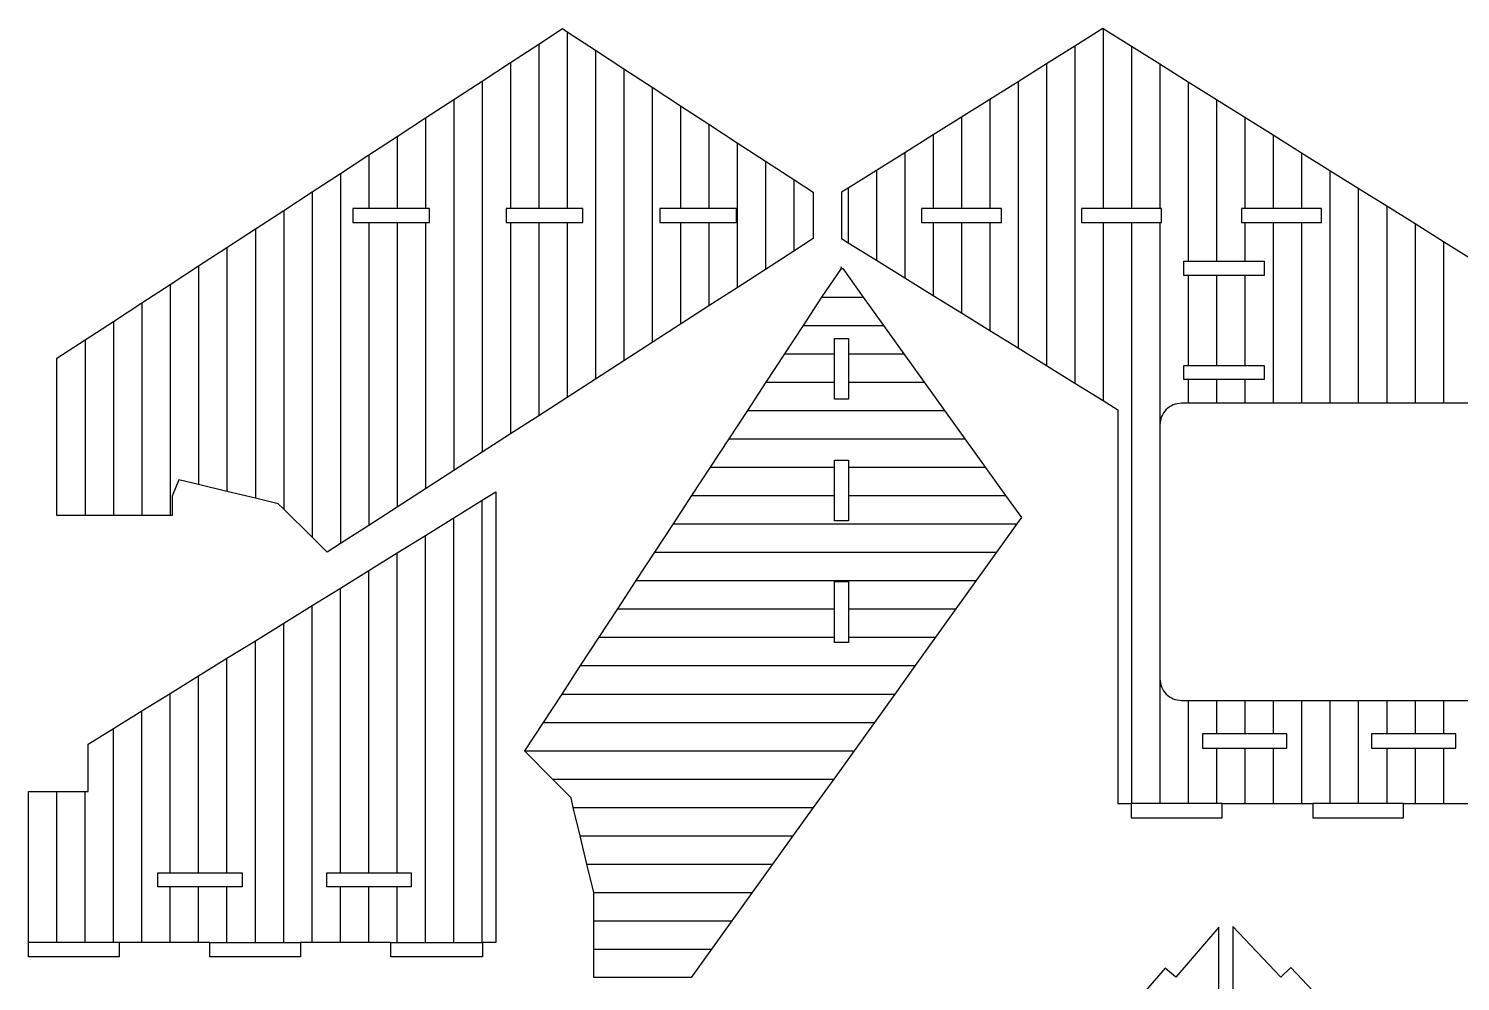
# Model space of a CAD drawing. Extents: x -737 to 847, y -331 to 352.
# Drawn here: x -736.5 to -433.4, y -133.6 to 68 of the extents above; entities that cross this region are included whole.
import ezdxf

# ---------------------------------------------------------------- set-up
doc = ezdxf.new("R2010")
doc.units = 0
doc.header["$MEASUREMENT"] = 0
doc.layers.add('CUT', color=7, linetype='CONTINUOUS')
doc.layers.add('ENGRAVE', color=1, linetype='CONTINUOUS')

msp = doc.modelspace()

# ---------------------------------------------------------------- linework, layer by layer
at = {"layer": 'CUT'}
for points in [[(-730.54, -35.04), (-730.54, -1.76), (-724.54, 2.15), (-718.54, 6.06), (-712.54, 9.97), (-706.54, 13.89), (-700.54, 17.8), (-694.54, 21.71), (-688.54, 25.62), (-682.54, 29.53), (-676.54, 33.44), (-670.54, 37.36), (-664.54, 41.27), (-658.54, 45.18), (-652.54, 49.09), (-646.54, 53), (-640.54, 56.91), (-634.54, 60.82), (-628.54, 64.74), (-623.54, 67.99), (-622.54, 67.33), (-616.54, 63.42), (-610.54, 59.51), (-604.54, 55.6), (-598.54, 51.68), (-592.54, 47.77), (-586.54, 43.86), (-580.54, 39.95), (-574.54, 36.04), (-570.43, 33.36), (-570.43, 23.57), (-574.54, 20.92), (-580.54, 17.05), (-586.54, 13.18), (-592.54, 9.31), (-598.54, 5.45), (-604.54, 1.58), (-610.54, -2.29), (-616.54, -6.16), (-622.54, -10.03), (-628.54, -13.9), (-634.54, -17.76), (-640.54, -21.63), (-646.54, -25.5), (-652.54, -29.37), (-658.54, -33.24), (-664.54, -37.11), (-670.54, -40.97), (-673.36, -42.79), (-676.54, -39.64), (-682.54, -33.69), (-683.7, -32.54), (-688.54, -31.38), (-694.54, -29.93), (-700.54, -28.49), (-704.71, -27.49), (-706.14, -30.91), (-706.14, -35.04), (-706.54, -35.04), (-712.54, -35.04), (-718.54, -35.04), (-724.54, -35.04)], [(-667.92, 26.96), (-664.54, 26.96), (-658.54, 26.96), (-652.54, 26.96), (-651.68, 26.96), (-651.68, 29.96), (-652.54, 29.96), (-658.54, 29.96), (-664.54, 29.96), (-667.92, 29.96)], [(-635.43, 26.96), (-634.54, 26.96), (-628.54, 26.96), (-622.54, 26.96), (-619.18, 26.96), (-619.18, 29.96), (-622.54, 29.96), (-628.54, 29.96), (-634.54, 29.96), (-635.43, 29.96)], [(-602.93, 26.96), (-598.54, 26.96), (-592.54, 26.96), (-586.68, 26.96), (-586.68, 29.96), (-592.54, 29.96), (-598.54, 29.96), (-602.93, 29.96)], [(-547.5, 26.96), (-545.03, 26.96), (-539.03, 26.96), (-533.03, 26.96), (-530.57, 26.96), (-530.57, 29.96), (-533.03, 29.96), (-539.03, 29.96), (-545.03, 29.96), (-547.5, 29.96)], [(-513.64, 26.96), (-509.03, 26.96), (-503.03, 26.96), (-497.03, 26.96), (-496.71, 26.96), (-496.71, 29.96), (-497.03, 29.96), (-503.03, 29.96), (-509.03, 29.96), (-513.64, 29.96)], [(-479.78, 26.96), (-479.03, 26.96), (-473.03, 26.96), (-467.03, 26.96), (-462.85, 26.96), (-462.85, 29.96), (-467.03, 29.96), (-473.03, 29.96), (-479.03, 29.96), (-479.78, 29.96)], [(-491.98, 15.79), (-491.98, 18.79), (-491.03, 18.79), (-485.03, 18.79), (-479.03, 18.79), (-474.95, 18.79), (-474.95, 15.79), (-479.03, 15.79), (-485.03, 15.79), (-491.03, 15.79)], [(-616.86, -132.79), (-616.86, -126.79), (-616.86, -120.79), (-616.86, -114.9), (-616.88, -114.79), (-618.33, -108.79), (-619.78, -102.79), (-621.23, -96.79), (-621.71, -94.79), (-625.66, -90.79), (-631.52, -84.87), (-631.47, -84.79), (-627.54, -78.79), (-623.61, -72.79), (-619.68, -66.79), (-615.75, -60.79), (-611.82, -54.79), (-607.89, -48.79), (-603.96, -42.79), (-600.03, -36.79), (-596.1, -30.79), (-592.17, -24.79), (-588.24, -18.79), (-584.31, -12.79), (-580.38, -6.79), (-576.45, -0.79), (-572.52, 5.21), (-568.6, 11.21), (-564.42, 17.21), (-564.43, 17.57), (-564.67, 17.21), (-564.17, 17.21), (-559.86, 11.21), (-555.56, 5.21), (-551.25, -0.79), (-546.94, -6.79), (-542.64, -12.79), (-538.33, -18.79), (-534.02, -24.79), (-529.71, -30.79), (-526.37, -35.45), (-527.33, -36.79), (-531.64, -42.79), (-535.95, -48.79), (-540.26, -54.79), (-544.56, -60.79), (-548.87, -66.79), (-553.18, -72.79), (-557.49, -78.79), (-561.79, -84.79), (-566.1, -90.79), (-570.41, -96.79), (-574.72, -102.79), (-579.02, -108.79), (-583.33, -114.79), (-587.64, -120.79), (-591.95, -126.79), (-596.25, -132.79)], [(-565.93, -6.79), (-565.93, -0.79), (-565.93, 2.42), (-562.93, 2.42), (-562.93, -0.79), (-562.93, -6.79), (-562.93, -10.44), (-565.93, -10.44)], [(-491.98, -6.28), (-491.98, -3.28), (-491.03, -3.28), (-485.03, -3.28), (-479.03, -3.28), (-474.95, -3.28), (-474.95, -6.28), (-479.03, -6.28), (-485.03, -6.28), (-491.03, -6.28)], [(-565.93, -30.79), (-565.93, -24.79), (-565.93, -23.3), (-562.93, -23.3), (-562.93, -24.79), (-562.93, -30.79), (-562.93, -36.16), (-565.93, -36.16)], [(-736.54, -128.38), (-736.54, -125.38), (-736.54, -93.42), (-730.54, -93.42), (-724.54, -93.42), (-723.91, -93.42), (-723.91, -83.4), (-718.54, -80.08), (-712.54, -76.36), (-706.54, -72.65), (-700.54, -68.94), (-694.54, -65.23), (-688.54, -61.51), (-682.54, -57.8), (-676.54, -54.09), (-670.54, -50.37), (-664.54, -46.66), (-658.54, -42.95), (-652.54, -39.24), (-646.54, -35.52), (-640.54, -31.81), (-637.64, -30.02), (-637.64, -125.38), (-640.47, -125.38), (-640.47, -128.38), (-659.82, -128.38), (-659.82, -125.38), (-664.54, -125.38), (-670.54, -125.38), (-676.54, -125.38), (-679, -125.38), (-679, -128.38), (-698.18, -128.38), (-698.18, -125.38), (-700.54, -125.38), (-706.54, -125.38), (-712.54, -125.38), (-717.36, -125.38), (-717.36, -128.38)], [(-565.93, -61.87), (-565.93, -60.79), (-565.93, -54.79), (-565.93, -49.01), (-562.93, -49.01), (-562.93, -54.79), (-562.93, -60.79), (-562.93, -61.87)], [(-488.04, -84.22), (-485.03, -84.22), (-479.03, -84.22), (-473.03, -84.22), (-470.15, -84.22), (-470.15, -81.22), (-473.03, -81.22), (-479.03, -81.22), (-485.03, -81.22), (-488.04, -81.22)], [(-452.25, -84.22), (-449.03, -84.22), (-443.03, -84.22), (-437.03, -84.22), (-434.36, -84.22), (-434.36, -81.22), (-437.03, -81.22), (-443.03, -81.22), (-449.03, -81.22), (-452.25, -81.22)], [(-709.2, -113.61), (-709.2, -110.61), (-706.54, -110.61), (-700.54, -110.61), (-694.54, -110.61), (-691.31, -110.61), (-691.31, -113.61), (-694.54, -113.61), (-700.54, -113.61), (-706.54, -113.61)], [(-673.42, -113.61), (-673.42, -110.61), (-670.54, -110.61), (-664.54, -110.61), (-658.54, -110.61), (-655.53, -110.61), (-655.53, -113.61), (-658.54, -113.61), (-664.54, -113.61), (-670.54, -113.61)]]:
    msp.add_lwpolyline(points, close=True, dxfattribs=at)
for points in [[(-431.03, 19.15), (-437.03, 22.9), (-443.03, 26.66), (-449.03, 30.41), (-455.03, 34.17), (-461.03, 37.92), (-467.03, 41.67), (-473.03, 45.43), (-479.03, 49.18), (-485.03, 52.94), (-491.03, 56.69), (-497.03, 60.45), (-503.03, 64.2), (-509.03, 67.95), (-509.09, 67.99), (-515.03, 64.27), (-521.03, 60.52), (-527.03, 56.76), (-533.03, 53.01), (-539.03, 49.25), (-545.03, 45.5), (-551.03, 41.74), (-557.03, 37.99), (-563.03, 34.24), (-564.43, 33.36), (-564.43, 23.57), (-563.03, 22.7), (-557.03, 18.99), (-551.03, 15.28), (-545.03, 11.56), (-539.03, 7.85), (-533.03, 4.14), (-527.03, 0.43), (-521.03, -3.29), (-515.03, -7), (-509.03, -10.71), (-505.93, -12.63), (-505.93, -95.99), (-503.1, -95.99), (-503.1, -98.99), (-483.89, -98.99), (-483.89, -95.99), (-479.03, -95.99), (-473.03, -95.99), (-467.03, -95.99), (-464.67, -95.99), (-464.67, -98.99), (-445.46, -98.99), (-445.46, -95.99), (-443.03, -95.99), (-437.03, -95.99), (-431.03, -95.99)], [(-484.58, -178.56), (-484.58, -122.15), (-493.68, -132.73), (-495.95, -130.77), (-506.55, -143.1)], [(-457.68, -142.99), (-469.29, -130.67), (-471.47, -132.73), (-481.58, -122), (-481.58, -178.56)]]:
    msp.add_lwpolyline(points, dxfattribs=at)
msp.add_lwpolyline([(-431.03, -11.27), (-437.03, -11.27), (-443.03, -11.27), (-449.03, -11.27), (-455.03, -11.27), (-461.03, -11.27), (-467.03, -11.27), (-473.03, -11.27), (-479.03, -11.27), (-485.03, -11.27), (-491.03, -11.27), (-492.45, -11.27, 0.414214), (-497.03, -15.86), (-497.03, -69.55, 0.414214), (-492.45, -74.14), (-491.03, -74.14), (-485.03, -74.14), (-479.03, -74.14), (-473.03, -74.14), (-467.03, -74.14), (-461.03, -74.14), (-455.03, -74.14), (-449.03, -74.14), (-443.03, -74.14), (-437.03, -74.14), (-431.03, -74.14)], format="xyb", dxfattribs=at)
at = {"layer": 'ENGRAVE'}
for points in [[(-622.54, 67.33), (-622.54, 29.96)], [(-509.03, 67.95), (-509.03, 29.96)], [(-628.54, 64.74), (-628.54, 29.96)], [(-515.03, 64.27), (-515.03, -7)], [(-503.03, 64.2), (-503.03, 29.96)], [(-634.54, 60.82), (-634.54, 29.96)], [(-616.54, 63.42), (-616.54, -6.16)], [(-610.54, 59.51), (-610.54, -2.29)], [(-521.03, 60.52), (-521.03, -3.29)], [(-497.03, 60.45), (-497.03, 29.96)], [(-640.54, 56.91), (-640.54, -21.63)], [(-604.54, 55.6), (-604.54, 1.58)], [(-527.03, 56.76), (-527.03, 0.43)], [(-491.03, 56.69), (-491.03, 18.79)], [(-646.54, 53), (-646.54, -25.5)], [(-598.54, 51.68), (-598.54, 29.96)], [(-533.03, 53.01), (-533.03, 29.96)], [(-485.03, 52.94), (-485.03, 18.79)], [(-652.54, 49.09), (-652.54, 29.96)], [(-539.03, 49.25), (-539.03, 29.96)], [(-479.03, 49.18), (-479.03, 29.96)], [(-592.54, 47.77), (-592.54, 29.96)], [(-545.03, 45.5), (-545.03, 29.96)], [(-658.54, 45.18), (-658.54, 29.96)], [(-586.54, 43.86), (-586.54, 13.18)], [(-473.03, 45.43), (-473.03, 29.96)], [(-664.54, 41.27), (-664.54, 29.96)], [(-580.54, 39.95), (-580.54, 17.05)], [(-551.03, 41.74), (-551.03, 15.28)], [(-467.03, 41.67), (-467.03, 29.96)], [(-670.54, 37.36), (-670.54, -40.97)], [(-557.03, 37.99), (-557.03, 18.99)], [(-461.03, 37.92), (-461.03, -11.27)], [(-676.54, 33.44), (-676.54, -39.64)], [(-574.54, 36.04), (-574.54, 20.92)], [(-563.03, 34.24), (-563.03, 22.7)], [(-455.03, 34.17), (-455.03, -11.27)], [(-449.03, 30.41), (-449.03, -11.27)], [(-682.54, 29.53), (-682.54, -33.69)], [(-688.54, 25.62), (-688.54, -31.38)], [(-664.54, 26.96), (-664.54, -37.11)], [(-658.54, 26.96), (-658.54, -33.24)], [(-652.54, 26.96), (-652.54, -29.37)], [(-634.54, 26.96), (-634.54, -17.76)], [(-628.54, 26.96), (-628.54, -13.9)], [(-622.54, 26.96), (-622.54, -10.03)], [(-598.54, 26.96), (-598.54, 5.45)], [(-592.54, 26.96), (-592.54, 9.31)], [(-545.03, 26.96), (-545.03, 11.56)], [(-539.03, 26.96), (-539.03, 7.85)], [(-533.03, 26.96), (-533.03, 4.14)], [(-509.03, 26.96), (-509.03, -10.71)], [(-503.03, 26.96), (-503.03, -95.99)], [(-497.03, 26.96), (-497.03, -15.86)], [(-479.03, 26.96), (-479.03, 18.79)], [(-473.03, 26.96), (-473.03, -11.27)], [(-467.03, 26.96), (-467.03, -11.27)], [(-443.03, 26.66), (-443.03, -11.27)], [(-694.54, 21.71), (-694.54, -29.93)], [(-437.03, 22.9), (-437.03, -11.27)], [(-700.54, 17.8), (-700.54, -28.49)], [(-491.03, 15.79), (-491.03, -3.28)], [(-485.03, 15.79), (-485.03, -3.28)], [(-479.03, 15.79), (-479.03, -3.28)], [(-706.54, 13.89), (-706.54, -35.04)], [(-712.54, 9.97), (-712.54, -35.04)], [(-568.6, 11.21), (-559.86, 11.21)], [(-718.54, 6.06), (-718.54, -35.04)], [(-572.52, 5.21), (-555.56, 5.21)], [(-724.54, 2.15), (-724.54, -35.04)], [(-576.45, -0.79), (-565.93, -0.79)], [(-562.93, -0.79), (-551.25, -0.79)], [(-580.38, -6.79), (-565.93, -6.79)], [(-562.93, -6.79), (-546.94, -6.79)], [(-491.03, -6.28), (-491.03, -11.27)], [(-485.03, -6.28), (-485.03, -11.27)], [(-479.03, -6.28), (-479.03, -11.27)], [(-584.31, -12.79), (-542.64, -12.79)], [(-588.24, -18.79), (-538.33, -18.79)], [(-592.17, -24.79), (-565.93, -24.79)], [(-562.93, -24.79), (-534.02, -24.79)], [(-640.54, -125.38), (-640.54, -31.81)], [(-596.1, -30.79), (-565.93, -30.79)], [(-562.93, -30.79), (-529.71, -30.79)], [(-646.54, -125.38), (-646.54, -35.52)], [(-652.54, -125.38), (-652.54, -39.24)], [(-600.03, -36.79), (-527.33, -36.79)], [(-658.54, -110.61), (-658.54, -42.95)], [(-603.96, -42.79), (-531.64, -42.79)], [(-664.54, -110.61), (-664.54, -46.66)], [(-670.54, -110.61), (-670.54, -50.37)], [(-607.89, -48.79), (-535.95, -48.79)], [(-676.54, -125.38), (-676.54, -54.09)], [(-611.82, -54.79), (-565.93, -54.79)], [(-562.93, -54.79), (-540.26, -54.79)], [(-682.54, -125.38), (-682.54, -57.8)], [(-688.54, -125.38), (-688.54, -61.51)], [(-615.75, -60.79), (-565.93, -60.79)], [(-562.93, -60.79), (-544.56, -60.79)], [(-694.54, -110.61), (-694.54, -65.23)], [(-700.54, -110.61), (-700.54, -68.94)], [(-619.68, -66.79), (-548.87, -66.79)], [(-497.03, -69.55), (-497.03, -95.99)], [(-706.54, -110.61), (-706.54, -72.65)], [(-623.61, -72.79), (-553.18, -72.79)], [(-491.03, -74.14), (-491.03, -95.99)], [(-485.03, -74.14), (-485.03, -81.22)], [(-479.03, -74.14), (-479.03, -81.22)], [(-473.03, -74.14), (-473.03, -81.22)], [(-467.03, -74.14), (-467.03, -95.99)], [(-461.03, -74.14), (-461.03, -95.99)], [(-455.03, -74.14), (-455.03, -95.99)], [(-449.03, -74.14), (-449.03, -81.22)], [(-443.03, -74.14), (-443.03, -81.22)], [(-437.03, -74.14), (-437.03, -81.22)], [(-712.54, -125.38), (-712.54, -76.36)], [(-627.54, -78.79), (-557.49, -78.79)], [(-718.54, -125.38), (-718.54, -80.08)], [(-631.47, -84.79), (-561.79, -84.79)], [(-485.03, -84.22), (-485.03, -95.99)], [(-479.03, -84.22), (-479.03, -95.99)], [(-473.03, -84.22), (-473.03, -95.99)], [(-449.03, -84.22), (-449.03, -95.99)], [(-443.03, -84.22), (-443.03, -95.99)], [(-437.03, -84.22), (-437.03, -95.99)], [(-625.66, -90.79), (-566.1, -90.79)], [(-730.54, -125.38), (-730.54, -93.42)], [(-724.54, -125.38), (-724.54, -93.42)], [(-621.23, -96.79), (-570.41, -96.79)], [(-497.03, -95.99), (-503.03, -95.99)], [(-491.03, -95.99), (-497.03, -95.99)], [(-485.03, -95.99), (-491.03, -95.99)], [(-483.89, -95.99), (-485.03, -95.99)], [(-455.03, -95.99), (-461.03, -95.99), (-464.67, -95.99)], [(-449.03, -95.99), (-455.03, -95.99)], [(-445.46, -95.99), (-449.03, -95.99)], [(-619.78, -102.79), (-574.72, -102.79)], [(-618.33, -108.79), (-579.02, -108.79)], [(-706.54, -125.38), (-706.54, -113.61)], [(-700.54, -125.38), (-700.54, -113.61)], [(-694.54, -125.38), (-694.54, -113.61)], [(-670.54, -125.38), (-670.54, -113.61)], [(-664.54, -125.38), (-664.54, -113.61)], [(-659.82, -125.38), (-658.54, -125.38), (-658.54, -113.61)], [(-616.88, -114.79), (-583.33, -114.79)], [(-616.86, -120.79), (-587.64, -120.79)], [(-730.54, -125.38), (-736.54, -125.38)], [(-724.54, -125.38), (-730.54, -125.38)], [(-717.36, -125.38), (-718.54, -125.38), (-724.54, -125.38)], [(-698.18, -125.38), (-694.54, -125.38)], [(-694.54, -125.38), (-688.54, -125.38)], [(-688.54, -125.38), (-682.54, -125.38)], [(-682.54, -125.38), (-679, -125.38)], [(-658.54, -125.38), (-652.54, -125.38)], [(-652.54, -125.38), (-646.54, -125.38), (-640.54, -125.38), (-640.47, -125.38)], [(-616.86, -126.79), (-591.95, -126.79)]]:
    msp.add_lwpolyline(points, dxfattribs=at)

doc.saveas('drawing.dxf')
